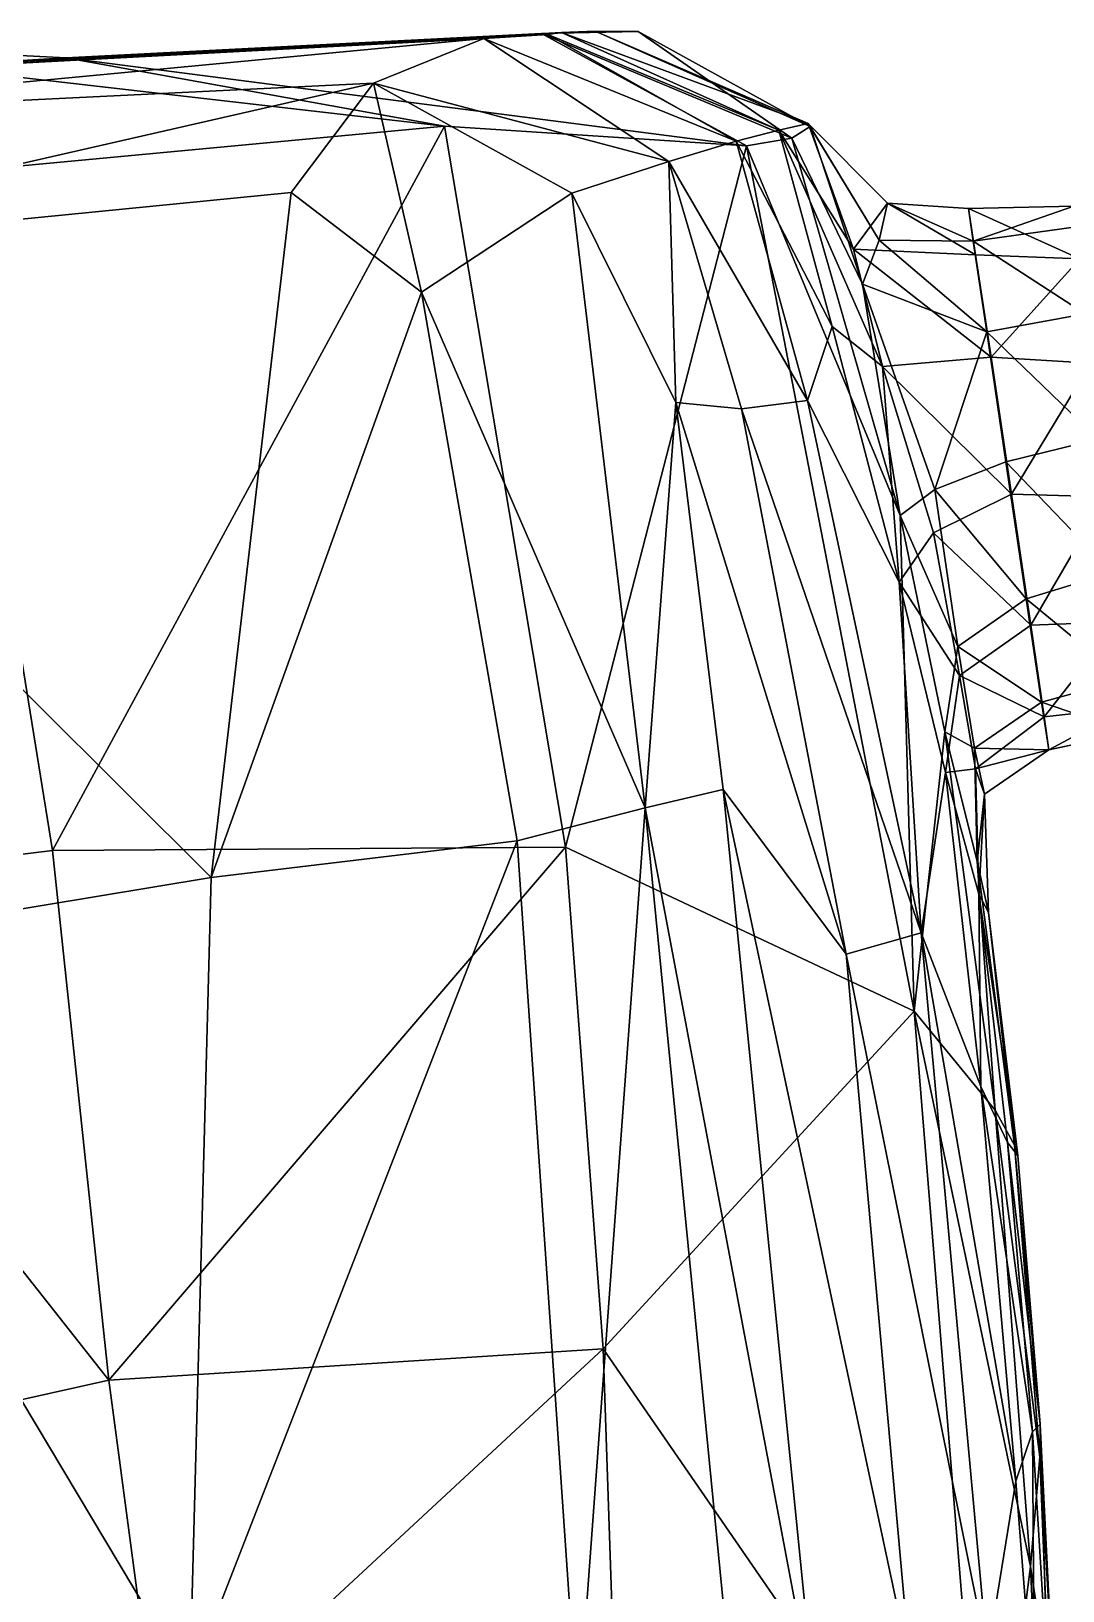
# Model space of a CAD drawing. Extents: x -4.77 to 4.77, y -2.48 to 3.3.
# Drawn here: x 4.4804 to 4.6436, y 2.1477 to 2.3945 of the extents above; entities that cross this region are included whole.
import ezdxf

# ---------------------------------------------------------------- set-up
doc = ezdxf.new("R2010")
doc.units = 0

msp = doc.modelspace()

# ---------------------------------------------------------------- linework, layer by layer
for points in [[(4.46161, 2.38882, -0.23469), (4.56968, 2.39449, -0.31035), (4.56434, 2.39427, -0.35167)], [(4.46161, 2.38882, -0.23469), (4.48591, 2.39025, -0.21102), (4.56968, 2.39449, -0.31035)], [(4.46161, 2.38882, 0.23469), (4.56434, 2.39427, 0.35167), (4.56968, 2.39449, 0.31035)], [(4.46161, 2.38882, 0.23469), (4.56968, 2.39449, 0.31035), (4.48591, 2.39025, 0.21102)], [(4.47075, 2.38929, -0.28162), (4.46161, 2.38882, -0.23469), (4.56434, 2.39427, -0.35167)], [(4.47075, 2.38929, 0.28162), (4.56434, 2.39427, 0.35167), (4.46161, 2.38882, 0.23469)], [(4.47075, 2.38929, -0.28162), (4.56434, 2.39427, -0.35167), (4.56218, 2.39399, -0.4042)], [(4.47075, 2.38929, 0.28162), (4.56218, 2.39399, 0.4042), (4.56434, 2.39427, 0.35167)], [(4.56119, 2.39415, -0.24298), (4.56968, 2.39449, -0.31035), (4.48591, 2.39025, -0.21102)], [(4.56119, 2.39415, 0.24298), (4.48591, 2.39025, 0.21102), (4.56968, 2.39449, 0.31035)], [(4.56119, 2.39415, -0.24298), (4.57644, 2.39443, -0.27041), (4.56968, 2.39449, -0.31035)], [(4.56119, 2.39415, 0.24298), (4.56968, 2.39449, 0.31035), (4.57644, 2.39443, 0.27041)], [(4.60077, 2.37758, -0.24055), (4.57644, 2.39443, -0.27041), (4.56119, 2.39415, -0.24298)], [(4.60077, 2.37758, 0.24055), (4.56119, 2.39415, 0.24298), (4.57644, 2.39443, 0.27041)], [(4.56218, 2.39399, -0.4042), (4.56434, 2.39427, -0.35167), (4.59873, 2.37882, -0.37166)], [(4.56218, 2.39399, 0.4042), (4.59873, 2.37882, 0.37166), (4.56434, 2.39427, 0.35167)], [(4.60336, 2.37986, -0.31163), (4.56434, 2.39427, -0.35167), (4.56968, 2.39449, -0.31035)], [(4.60336, 2.37986, 0.31163), (4.56968, 2.39449, 0.31035), (4.56434, 2.39427, 0.35167)], [(4.60336, 2.37986, -0.31163), (4.59873, 2.37882, -0.37166), (4.56434, 2.39427, -0.35167)], [(4.60336, 2.37986, 0.31163), (4.56434, 2.39427, 0.35167), (4.59873, 2.37882, 0.37166)], [(4.56968, 2.39449, -0.31035), (4.60365, 2.37939, -0.27908), (4.60336, 2.37986, -0.31163)], [(4.56968, 2.39449, -0.31035), (4.57644, 2.39443, -0.27041), (4.60365, 2.37939, -0.27908)], [(4.56968, 2.39449, 0.31035), (4.60336, 2.37986, 0.31163), (4.60365, 2.37939, 0.27908)], [(4.56968, 2.39449, 0.31035), (4.60365, 2.37939, 0.27908), (4.57644, 2.39443, 0.27041)], [(4.60077, 2.37758, -0.24055), (4.60365, 2.37939, -0.27908), (4.57644, 2.39443, -0.27041)], [(4.60077, 2.37758, 0.24055), (4.57644, 2.39443, 0.27041), (4.60365, 2.37939, 0.27908)], [(4.55207, 2.39331, -0.46214), (4.41668, 2.3805, -0.31592), (4.45384, 2.38811, -0.30963)], [(4.55207, 2.39331, -0.46214), (4.53461, 2.38629, -0.50474), (4.41668, 2.3805, -0.31592)], [(4.55207, 2.39331, 0.46214), (4.45384, 2.38811, 0.30963), (4.41668, 2.3805, 0.31592)], [(4.55207, 2.39331, 0.46214), (4.41668, 2.3805, 0.31592), (4.53461, 2.38629, 0.50474)], [(4.56218, 2.39399, -0.4042), (4.45384, 2.38811, -0.30963), (4.47075, 2.38929, -0.28162)], [(4.56218, 2.39399, -0.4042), (4.55207, 2.39331, -0.46214), (4.45384, 2.38811, -0.30963)], [(4.56218, 2.39399, 0.4042), (4.47075, 2.38929, 0.28162), (4.45384, 2.38811, 0.30963)], [(4.56218, 2.39399, 0.4042), (4.45384, 2.38811, 0.30963), (4.55207, 2.39331, 0.46214)], [(4.45408, 2.3919, -0.18898), (4.48591, 2.39025, -0.21102), (4.46161, 2.38882, -0.23469)], [(4.46412, 2.38885, -0.15915), (4.48591, 2.39025, -0.21102), (4.45408, 2.3919, -0.18898)], [(4.45408, 2.3919, 0.18898), (4.46161, 2.38882, 0.23469), (4.48591, 2.39025, 0.21102)], [(4.46412, 2.38885, 0.15915), (4.45408, 2.3919, 0.18898), (4.48591, 2.39025, 0.21102)], [(4.59362, 2.37636, -0.20922), (4.56119, 2.39415, -0.24298), (4.48591, 2.39025, -0.21102)], [(4.59362, 2.37636, 0.20922), (4.48591, 2.39025, 0.21102), (4.56119, 2.39415, 0.24298)], [(4.53461, 2.38629, -0.50474), (4.55207, 2.39331, -0.46214), (4.58133, 2.37387, -0.49748)], [(4.53461, 2.38629, 0.50474), (4.58133, 2.37387, 0.49748), (4.55207, 2.39331, 0.46214)], [(4.59197, 2.37708, -0.42702), (4.55207, 2.39331, -0.46214), (4.56218, 2.39399, -0.4042)], [(4.59197, 2.37708, 0.42702), (4.56218, 2.39399, 0.4042), (4.55207, 2.39331, 0.46214)], [(4.59197, 2.37708, -0.42702), (4.58133, 2.37387, -0.49748), (4.55207, 2.39331, -0.46214)], [(4.59197, 2.37708, 0.42702), (4.55207, 2.39331, 0.46214), (4.58133, 2.37387, 0.49748)], [(4.59362, 2.37636, -0.20922), (4.60077, 2.37758, -0.24055), (4.56119, 2.39415, -0.24298)], [(4.59362, 2.37636, 0.20922), (4.56119, 2.39415, 0.24298), (4.60077, 2.37758, 0.24055)], [(4.56218, 2.39399, -0.4042), (4.59873, 2.37882, -0.37166), (4.59197, 2.37708, -0.42702)], [(4.56218, 2.39399, 0.4042), (4.59197, 2.37708, 0.42702), (4.59873, 2.37882, 0.37166)], [(4.48591, 2.39025, -0.21102), (4.46412, 2.38885, -0.15915), (4.54581, 2.37948, -0.13182)], [(4.48591, 2.39025, 0.21102), (4.54581, 2.37948, 0.13182), (4.46412, 2.38885, 0.15915)], [(4.48591, 2.39025, -0.21102), (4.54581, 2.37948, -0.13182), (4.59362, 2.37636, -0.20922)], [(4.48591, 2.39025, 0.21102), (4.59362, 2.37636, 0.20922), (4.54581, 2.37948, 0.13182)], [(4.46645, 2.37203, -0.05493), (4.54581, 2.37948, -0.13182), (4.46412, 2.38885, -0.15915)], [(4.46645, 2.37203, 0.05493), (4.46412, 2.38885, 0.15915), (4.54581, 2.37948, 0.13182)], [(4.41102, 2.35805, -0.33107), (4.53461, 2.38629, -0.50474), (4.52155, 2.36897, -0.50419)], [(4.41102, 2.35805, -0.33107), (4.41668, 2.3805, -0.31592), (4.53461, 2.38629, -0.50474)], [(4.41102, 2.35805, 0.33107), (4.52155, 2.36897, 0.50419), (4.53461, 2.38629, 0.50474)], [(4.41102, 2.35805, 0.33107), (4.53461, 2.38629, 0.50474), (4.41668, 2.3805, 0.31592)], [(4.5422, 2.3532, -0.55475), (4.52155, 2.36897, -0.50419), (4.53461, 2.38629, -0.50474)], [(4.5422, 2.3532, 0.55475), (4.53461, 2.38629, 0.50474), (4.52155, 2.36897, 0.50419)], [(4.53461, 2.38629, -0.50474), (4.58133, 2.37387, -0.49748), (4.56595, 2.36885, -0.56144)], [(4.5422, 2.3532, -0.55475), (4.53461, 2.38629, -0.50474), (4.56595, 2.36885, -0.56144)], [(4.53461, 2.38629, 0.50474), (4.56595, 2.36885, 0.56144), (4.58133, 2.37387, 0.49748)], [(4.5422, 2.3532, 0.55475), (4.56595, 2.36885, 0.56144), (4.53461, 2.38629, 0.50474)], [(4.48381, 2.26483, -0.04472), (4.54581, 2.37948, -0.13182), (4.46645, 2.37203, -0.05493)], [(4.48381, 2.26483, 0.04472), (4.46645, 2.37203, 0.05493), (4.54581, 2.37948, 0.13182)], [(4.48381, 2.26483, -0.04472), (4.56498, 2.26535, -0.11871), (4.54581, 2.37948, -0.13182)], [(4.48381, 2.26483, 0.04472), (4.54581, 2.37948, 0.13182), (4.56498, 2.26535, 0.11871)], [(4.56498, 2.26535, -0.11871), (4.59362, 2.37636, -0.20922), (4.54581, 2.37948, -0.13182)], [(4.56498, 2.26535, 0.11871), (4.54581, 2.37948, 0.13182), (4.59362, 2.37636, 0.20922)], [(4.61054, 2.35999, -0.34707), (4.59873, 2.37882, -0.37166), (4.60336, 2.37986, -0.31163)], [(4.61054, 2.35999, 0.34707), (4.60336, 2.37986, 0.31163), (4.59873, 2.37882, 0.37166)], [(4.60365, 2.37939, -0.27908), (4.60077, 2.37758, -0.24055), (4.61195, 2.35443, -0.26695)], [(4.60365, 2.37939, 0.27908), (4.61195, 2.35443, 0.26695), (4.60077, 2.37758, 0.24055)], [(4.61054, 2.35999, -0.34707), (4.60336, 2.37986, -0.31163), (4.6159, 2.36729, -0.31298)], [(4.60336, 2.37986, -0.31163), (4.61461, 2.36144, -0.28894), (4.6159, 2.36729, -0.31298)], [(4.60336, 2.37986, -0.31163), (4.60365, 2.37939, -0.27908), (4.61461, 2.36144, -0.28894)], [(4.61054, 2.35999, 0.34707), (4.6159, 2.36729, 0.31298), (4.60336, 2.37986, 0.31163)], [(4.60336, 2.37986, 0.31163), (4.6159, 2.36729, 0.31298), (4.61461, 2.36144, 0.28894)], [(4.60336, 2.37986, 0.31163), (4.61461, 2.36144, 0.28894), (4.60365, 2.37939, 0.27908)], [(4.60365, 2.37939, -0.27908), (4.61195, 2.35443, -0.26695), (4.61461, 2.36144, -0.28894)], [(4.60365, 2.37939, 0.27908), (4.61461, 2.36144, 0.28894), (4.61195, 2.35443, 0.26695)], [(4.58133, 2.37387, -0.49748), (4.59197, 2.37708, -0.42702), (4.60326, 2.33604, -0.43726)], [(4.58133, 2.37387, 0.49748), (4.60326, 2.33604, 0.43726), (4.59197, 2.37708, 0.42702)], [(4.59197, 2.37708, -0.42702), (4.59873, 2.37882, -0.37166), (4.60717, 2.34773, -0.38783)], [(4.59197, 2.37708, 0.42702), (4.60717, 2.34773, 0.38783), (4.59873, 2.37882, 0.37166)], [(4.59197, 2.37708, -0.42702), (4.60717, 2.34773, -0.38783), (4.60326, 2.33604, -0.43726)], [(4.59197, 2.37708, 0.42702), (4.60326, 2.33604, 0.43726), (4.60717, 2.34773, 0.38783)], [(4.59362, 2.37636, -0.20922), (4.61791, 2.31787, -0.24865), (4.60077, 2.37758, -0.24055)], [(4.59362, 2.37636, 0.20922), (4.60077, 2.37758, 0.24055), (4.61791, 2.31787, 0.24865)], [(4.61512, 2.34142, -0.36119), (4.59873, 2.37882, -0.37166), (4.61054, 2.35999, -0.34707)], [(4.61512, 2.34142, -0.36119), (4.60717, 2.34773, -0.38783), (4.59873, 2.37882, -0.37166)], [(4.61512, 2.34142, 0.36119), (4.61054, 2.35999, 0.34707), (4.59873, 2.37882, 0.37166)], [(4.61512, 2.34142, 0.36119), (4.59873, 2.37882, 0.37166), (4.60717, 2.34773, 0.38783)], [(4.61195, 2.35443, -0.26695), (4.60077, 2.37758, -0.24055), (4.61791, 2.31787, -0.24865)], [(4.61195, 2.35443, 0.26695), (4.61791, 2.31787, 0.24865), (4.60077, 2.37758, 0.24055)], [(4.56498, 2.26535, -0.11871), (4.62012, 2.23938, -0.20485), (4.59362, 2.37636, -0.20922)], [(4.56498, 2.26535, 0.11871), (4.59362, 2.37636, 0.20922), (4.62012, 2.23938, 0.20485)], [(4.59362, 2.37636, -0.20922), (4.62012, 2.23938, -0.20485), (4.61791, 2.31787, -0.24865)], [(4.59362, 2.37636, 0.20922), (4.61791, 2.31787, 0.24865), (4.62012, 2.23938, 0.20485)], [(4.43164, 2.25842, -0.00973), (4.48381, 2.26483, -0.04472), (4.46645, 2.37203, -0.05493)], [(4.43164, 2.25842, 0.00973), (4.46645, 2.37203, 0.05493), (4.48381, 2.26483, 0.04472)], [(4.58243, 2.33575, -0.55147), (4.56595, 2.36885, -0.56144), (4.58133, 2.37387, -0.49748)], [(4.58243, 2.33575, 0.55147), (4.58133, 2.37387, 0.49748), (4.56595, 2.36885, 0.56144)], [(4.58243, 2.33575, -0.55147), (4.58133, 2.37387, -0.49748), (4.59283, 2.3347, -0.50173)], [(4.58133, 2.37387, -0.49748), (4.60326, 2.33604, -0.43726), (4.59283, 2.3347, -0.50173)], [(4.58243, 2.33575, 0.55147), (4.59283, 2.3347, 0.50173), (4.58133, 2.37387, 0.49748)], [(4.58133, 2.37387, 0.49748), (4.59283, 2.3347, 0.50173), (4.60326, 2.33604, 0.43726)], [(4.41102, 2.35805, -0.33107), (4.52155, 2.36897, -0.50419), (4.5089, 2.26055, -0.48039)], [(4.41102, 2.35805, 0.33107), (4.5089, 2.26055, 0.48039), (4.52155, 2.36897, 0.50419)], [(4.5089, 2.26055, -0.48039), (4.52155, 2.36897, -0.50419), (4.5422, 2.3532, -0.55475)], [(4.5089, 2.26055, 0.48039), (4.5422, 2.3532, 0.55475), (4.52155, 2.36897, 0.50419)], [(4.5422, 2.3532, -0.55475), (4.56595, 2.36885, -0.56144), (4.57757, 2.27156, -0.61128)], [(4.5422, 2.3532, 0.55475), (4.57757, 2.27156, 0.61128), (4.56595, 2.36885, 0.56144)], [(4.58243, 2.33575, -0.55147), (4.57757, 2.27156, -0.61128), (4.56595, 2.36885, -0.56144)], [(4.58243, 2.33575, 0.55147), (4.56595, 2.36885, 0.56144), (4.57757, 2.27156, 0.61128)], [(4.6159, 2.36729, -0.31298), (4.62982, 2.3591, -0.33562), (4.61054, 2.35999, -0.34707)], [(4.6159, 2.36729, 0.31298), (4.61054, 2.35999, 0.34707), (4.62982, 2.3591, 0.33562)], [(4.62946, 2.36128, -0.29252), (4.6159, 2.36729, -0.31298), (4.61461, 2.36144, -0.28894)], [(4.62946, 2.36128, 0.29252), (4.61461, 2.36144, 0.28894), (4.6159, 2.36729, 0.31298)], [(4.6159, 2.36729, -0.31298), (4.6287, 2.36643, -0.31436), (4.62982, 2.3591, -0.33562)], [(4.62946, 2.36128, -0.29252), (4.6287, 2.36643, -0.31436), (4.6159, 2.36729, -0.31298)], [(4.6159, 2.36729, 0.31298), (4.62982, 2.3591, 0.33562), (4.6287, 2.36643, 0.31436)], [(4.62946, 2.36128, 0.29252), (4.6159, 2.36729, 0.31298), (4.6287, 2.36643, 0.31436)], [(4.62946, 2.36128, -0.29252), (4.6454, 2.36682, -0.31399), (4.6287, 2.36643, -0.31436)], [(4.6287, 2.36643, -0.31436), (4.6454, 2.36682, -0.31399), (4.64631, 2.35847, -0.33408)], [(4.62946, 2.36128, 0.29252), (4.6287, 2.36643, 0.31436), (4.6454, 2.36682, 0.31399)], [(4.6287, 2.36643, 0.31436), (4.64631, 2.35847, 0.33408), (4.6454, 2.36682, 0.31399)], [(4.6287, 2.36643, -0.31436), (4.64631, 2.35847, -0.33408), (4.62982, 2.3591, -0.33562)], [(4.6287, 2.36643, 0.31436), (4.62982, 2.3591, 0.33562), (4.64631, 2.35847, 0.33408)], [(4.62946, 2.36128, -0.29252), (4.64575, 2.36351, -0.29262), (4.6454, 2.36682, -0.31399)], [(4.62946, 2.36128, 0.29252), (4.6454, 2.36682, 0.31399), (4.64575, 2.36351, 0.29262)], [(4.62946, 2.36128, -0.29252), (4.64715, 2.34977, -0.27592), (4.64575, 2.36351, -0.29262)], [(4.62946, 2.36128, 0.29252), (4.64575, 2.36351, 0.29262), (4.64715, 2.34977, 0.27592)], [(4.61054, 2.35999, -0.34707), (4.63229, 2.34289, -0.35118), (4.61512, 2.34142, -0.36119)], [(4.61054, 2.35999, -0.34707), (4.62982, 2.3591, -0.33562), (4.63229, 2.34289, -0.35118)], [(4.61054, 2.35999, 0.34707), (4.61512, 2.34142, 0.36119), (4.63229, 2.34289, 0.35118)], [(4.61054, 2.35999, 0.34707), (4.63229, 2.34289, 0.35118), (4.62982, 2.3591, 0.33562)], [(4.6316, 2.34689, -0.27528), (4.61461, 2.36144, -0.28894), (4.61195, 2.35443, -0.26695)], [(4.6316, 2.34689, 0.27528), (4.61195, 2.35443, 0.26695), (4.61461, 2.36144, 0.28894)], [(4.6316, 2.34689, -0.27528), (4.62946, 2.36128, -0.29252), (4.61461, 2.36144, -0.28894)], [(4.6316, 2.34689, 0.27528), (4.61461, 2.36144, 0.28894), (4.62946, 2.36128, 0.29252)], [(4.62946, 2.36128, -0.29252), (4.6316, 2.34689, -0.27528), (4.64715, 2.34977, -0.27592)], [(4.62946, 2.36128, 0.29252), (4.64715, 2.34977, 0.27592), (4.6316, 2.34689, 0.27528)], [(4.41102, 2.35805, -0.33107), (4.5089, 2.26055, -0.48039), (4.43661, 2.24857, -0.36365)], [(4.41102, 2.35805, 0.33107), (4.43661, 2.24857, 0.36365), (4.5089, 2.26055, 0.48039)], [(4.63229, 2.34289, -0.35118), (4.62982, 2.3591, -0.33562), (4.64631, 2.35847, -0.33408)], [(4.63229, 2.34289, 0.35118), (4.64631, 2.35847, 0.33408), (4.62982, 2.3591, 0.33562)], [(4.63229, 2.34289, -0.35118), (4.64631, 2.35847, -0.33408), (4.64809, 2.34197, -0.34831)], [(4.63229, 2.34289, 0.35118), (4.64809, 2.34197, 0.34831), (4.64631, 2.35847, 0.33408)], [(4.5089, 2.26055, -0.48039), (4.5422, 2.3532, -0.55475), (4.55732, 2.26637, -0.59371)], [(4.5089, 2.26055, 0.48039), (4.55732, 2.26637, 0.59371), (4.5422, 2.3532, 0.55475)], [(4.5422, 2.3532, -0.55475), (4.57757, 2.27156, -0.61128), (4.55732, 2.26637, -0.59371)], [(4.5422, 2.3532, 0.55475), (4.55732, 2.26637, 0.59371), (4.57757, 2.27156, 0.61128)], [(4.61195, 2.35443, -0.26695), (4.61791, 2.31787, -0.24865), (4.62338, 2.32196, -0.26386)], [(4.62338, 2.32196, -0.26386), (4.6316, 2.34689, -0.27528), (4.61195, 2.35443, -0.26695)], [(4.61195, 2.35443, 0.26695), (4.62338, 2.32196, 0.26386), (4.61791, 2.31787, 0.24865)], [(4.62338, 2.32196, 0.26386), (4.61195, 2.35443, 0.26695), (4.6316, 2.34689, 0.27528)], [(4.64922, 2.32995, -0.26803), (4.64715, 2.34977, -0.27592), (4.6316, 2.34689, -0.27528)], [(4.64922, 2.32995, 0.26803), (4.6316, 2.34689, 0.27528), (4.64715, 2.34977, 0.27592)], [(4.60326, 2.33604, -0.43726), (4.60717, 2.34773, -0.38783), (4.61773, 2.30728, -0.37971)], [(4.60326, 2.33604, 0.43726), (4.61773, 2.30728, 0.37971), (4.60717, 2.34773, 0.38783)], [(4.61773, 2.30728, -0.37971), (4.60717, 2.34773, -0.38783), (4.61512, 2.34142, -0.36119)], [(4.61773, 2.30728, 0.37971), (4.61512, 2.34142, 0.36119), (4.60717, 2.34773, 0.38783)], [(4.62338, 2.32196, -0.26386), (4.63464, 2.32635, -0.26667), (4.6316, 2.34689, -0.27528)], [(4.62338, 2.32196, 0.26386), (4.6316, 2.34689, 0.27528), (4.63464, 2.32635, 0.26667)], [(4.64922, 2.32995, -0.26803), (4.6316, 2.34689, -0.27528), (4.63464, 2.32635, -0.26667)], [(4.64922, 2.32995, 0.26803), (4.63464, 2.32635, 0.26667), (4.6316, 2.34689, 0.27528)], [(4.61512, 2.34142, -0.36119), (4.63229, 2.34289, -0.35118), (4.63552, 2.3212, -0.35646)], [(4.61512, 2.34142, 0.36119), (4.63552, 2.3212, 0.35646), (4.63229, 2.34289, 0.35118)], [(4.63552, 2.3212, -0.35646), (4.63229, 2.34289, -0.35118), (4.64809, 2.34197, -0.34831)], [(4.63552, 2.3212, 0.35646), (4.64809, 2.34197, 0.34831), (4.63229, 2.34289, 0.35118)], [(4.61773, 2.30728, -0.37971), (4.61512, 2.34142, -0.36119), (4.6232, 2.3151, -0.36203)], [(4.61512, 2.34142, -0.36119), (4.63552, 2.3212, -0.35646), (4.6232, 2.3151, -0.36203)], [(4.61773, 2.30728, 0.37971), (4.6232, 2.3151, 0.36203), (4.61512, 2.34142, 0.36119)], [(4.61512, 2.34142, 0.36119), (4.6232, 2.3151, 0.36203), (4.63552, 2.3212, 0.35646)], [(4.63552, 2.3212, -0.35646), (4.64809, 2.34197, -0.34831), (4.65037, 2.3208, -0.35249)], [(4.63552, 2.3212, 0.35646), (4.65037, 2.3208, 0.35249), (4.64809, 2.34197, 0.34831)], [(4.58243, 2.33575, -0.55147), (4.5899, 2.27448, -0.58504), (4.57757, 2.27156, -0.61128)], [(4.58243, 2.33575, 0.55147), (4.57757, 2.27156, 0.61128), (4.5899, 2.27448, 0.58504)], [(4.58243, 2.33575, -0.55147), (4.60939, 2.2484, -0.51194), (4.5899, 2.27448, -0.58504)], [(4.58243, 2.33575, -0.55147), (4.59283, 2.3347, -0.50173), (4.60939, 2.2484, -0.51194)], [(4.58243, 2.33575, 0.55147), (4.5899, 2.27448, 0.58504), (4.60939, 2.2484, 0.51194)], [(4.58243, 2.33575, 0.55147), (4.60939, 2.2484, 0.51194), (4.59283, 2.3347, 0.50173)], [(4.59283, 2.3347, -0.50173), (4.60326, 2.33604, -0.43726), (4.62125, 2.25182, -0.43094)], [(4.59283, 2.3347, 0.50173), (4.62125, 2.25182, 0.43094), (4.60326, 2.33604, 0.43726)], [(4.60326, 2.33604, -0.43726), (4.61773, 2.30728, -0.37971), (4.62125, 2.25182, -0.43094)], [(4.60326, 2.33604, 0.43726), (4.62125, 2.25182, 0.43094), (4.61773, 2.30728, 0.37971)], [(4.59283, 2.3347, -0.50173), (4.62125, 2.25182, -0.43094), (4.60939, 2.2484, -0.51194)], [(4.59283, 2.3347, 0.50173), (4.60939, 2.2484, 0.51194), (4.62125, 2.25182, 0.43094)], [(4.63464, 2.32635, -0.26667), (4.65146, 2.3088, -0.2721), (4.64922, 2.32995, -0.26803)], [(4.63464, 2.32635, 0.26667), (4.64922, 2.32995, 0.26803), (4.65146, 2.3088, 0.2721)], [(4.63786, 2.30465, -0.27177), (4.63464, 2.32635, -0.26667), (4.62338, 2.32196, -0.26386)], [(4.63786, 2.30465, 0.27177), (4.62338, 2.32196, 0.26386), (4.63464, 2.32635, 0.26667)], [(4.63464, 2.32635, -0.26667), (4.63786, 2.30465, -0.27177), (4.65146, 2.3088, -0.2721)], [(4.63464, 2.32635, 0.26667), (4.65146, 2.3088, 0.2721), (4.63786, 2.30465, 0.27177)], [(4.61791, 2.31787, -0.24865), (4.62701, 2.29713, -0.27005), (4.62338, 2.32196, -0.26386)], [(4.61791, 2.31787, 0.24865), (4.62338, 2.32196, 0.26386), (4.62701, 2.29713, 0.27005)], [(4.6232, 2.3151, -0.36203), (4.63552, 2.3212, -0.35646), (4.63856, 2.30051, -0.34776)], [(4.6232, 2.3151, 0.36203), (4.63856, 2.30051, 0.34776), (4.63552, 2.3212, 0.35646)], [(4.63786, 2.30465, -0.27177), (4.62338, 2.32196, -0.26386), (4.62701, 2.29713, -0.27005)], [(4.63786, 2.30465, 0.27177), (4.62701, 2.29713, 0.27005), (4.62338, 2.32196, 0.26386)], [(4.63856, 2.30051, -0.34776), (4.63552, 2.3212, -0.35646), (4.65037, 2.3208, -0.35249)], [(4.63856, 2.30051, 0.34776), (4.65037, 2.3208, 0.35249), (4.63552, 2.3212, 0.35646)], [(4.63856, 2.30051, -0.34776), (4.65037, 2.3208, -0.35249), (4.65251, 2.30101, -0.34353)], [(4.63856, 2.30051, 0.34776), (4.65251, 2.30101, 0.34353), (4.65037, 2.3208, 0.35249)], [(4.61791, 2.31787, -0.24865), (4.625, 2.28362, -0.25617), (4.62701, 2.29713, -0.27005)], [(4.625, 2.28362, -0.25617), (4.61791, 2.31787, -0.24865), (4.62012, 2.23938, -0.20485)], [(4.61791, 2.31787, 0.24865), (4.62701, 2.29713, 0.27005), (4.625, 2.28362, 0.25617)], [(4.625, 2.28362, 0.25617), (4.62012, 2.23938, 0.20485), (4.61791, 2.31787, 0.24865)], [(4.62727, 2.29254, -0.35017), (4.61773, 2.30728, -0.37971), (4.6232, 2.3151, -0.36203)], [(4.62727, 2.29254, 0.35017), (4.6232, 2.3151, 0.36203), (4.61773, 2.30728, 0.37971)], [(4.6232, 2.3151, -0.36203), (4.63856, 2.30051, -0.34776), (4.62727, 2.29254, -0.35017)], [(4.6232, 2.3151, 0.36203), (4.62727, 2.29254, 0.35017), (4.63856, 2.30051, 0.34776)], [(4.63786, 2.30465, -0.27177), (4.65334, 2.29188, -0.28545), (4.65146, 2.3088, -0.2721)], [(4.63786, 2.30465, 0.27177), (4.65146, 2.3088, 0.2721), (4.65334, 2.29188, 0.28545)], [(4.62727, 2.29254, -0.35017), (4.62508, 2.27716, -0.36275), (4.61773, 2.30728, -0.37971)], [(4.62125, 2.25182, -0.43094), (4.61773, 2.30728, -0.37971), (4.62508, 2.27716, -0.36275)], [(4.62727, 2.29254, 0.35017), (4.61773, 2.30728, 0.37971), (4.62508, 2.27716, 0.36275)], [(4.62125, 2.25182, 0.43094), (4.62508, 2.27716, 0.36275), (4.61773, 2.30728, 0.37971)], [(4.64029, 2.28828, -0.28719), (4.63786, 2.30465, -0.27177), (4.62701, 2.29713, -0.27005)], [(4.64029, 2.28828, 0.28719), (4.62701, 2.29713, 0.27005), (4.63786, 2.30465, 0.27177)], [(4.63786, 2.30465, -0.27177), (4.64029, 2.28828, -0.28719), (4.65334, 2.29188, -0.28545)], [(4.63786, 2.30465, 0.27177), (4.65334, 2.29188, 0.28545), (4.64029, 2.28828, 0.28719)], [(4.62727, 2.29254, -0.35017), (4.63856, 2.30051, -0.34776), (4.64068, 2.28597, -0.33048)], [(4.62727, 2.29254, 0.35017), (4.64068, 2.28597, 0.33048), (4.63856, 2.30051, 0.34776)], [(4.64068, 2.28597, -0.33048), (4.63856, 2.30051, -0.34776), (4.65251, 2.30101, -0.34353)], [(4.64068, 2.28597, 0.33048), (4.65251, 2.30101, 0.34353), (4.63856, 2.30051, 0.34776)], [(4.64068, 2.28597, -0.33048), (4.65251, 2.30101, -0.34353), (4.65393, 2.28746, -0.32649)], [(4.64068, 2.28597, 0.33048), (4.65393, 2.28746, 0.32649), (4.65251, 2.30101, 0.34353)], [(4.625, 2.28362, -0.25617), (4.62965, 2.28101, -0.28665), (4.62701, 2.29713, -0.27005)], [(4.625, 2.28362, 0.25617), (4.62701, 2.29713, 0.27005), (4.62965, 2.28101, 0.28665)], [(4.64029, 2.28828, -0.28719), (4.62701, 2.29713, -0.27005), (4.62965, 2.28101, -0.28665)], [(4.64029, 2.28828, 0.28719), (4.62965, 2.28101, 0.28665), (4.62701, 2.29713, 0.27005)], [(4.62982, 2.27773, -0.32968), (4.62508, 2.27716, -0.36275), (4.62727, 2.29254, -0.35017)], [(4.62982, 2.27773, 0.32968), (4.62727, 2.29254, 0.35017), (4.62508, 2.27716, 0.36275)], [(4.62727, 2.29254, -0.35017), (4.64068, 2.28597, -0.33048), (4.62982, 2.27773, -0.32968)], [(4.62727, 2.29254, 0.35017), (4.62982, 2.27773, 0.32968), (4.64068, 2.28597, 0.33048)], [(4.64029, 2.28828, -0.28719), (4.65431, 2.28349, -0.30528), (4.65334, 2.29188, -0.28545)], [(4.64029, 2.28828, 0.28719), (4.65334, 2.29188, 0.28545), (4.65431, 2.28349, 0.30528)], [(4.64143, 2.28074, -0.3085), (4.64029, 2.28828, -0.28719), (4.62965, 2.28101, -0.28665)], [(4.64143, 2.28074, 0.3085), (4.62965, 2.28101, 0.28665), (4.64029, 2.28828, 0.28719)], [(4.64029, 2.28828, -0.28719), (4.64143, 2.28074, -0.3085), (4.65431, 2.28349, -0.30528)], [(4.64029, 2.28828, 0.28719), (4.65431, 2.28349, 0.30528), (4.64143, 2.28074, 0.3085)], [(4.62982, 2.27773, -0.32968), (4.64068, 2.28597, -0.33048), (4.64143, 2.28074, -0.3085)], [(4.62982, 2.27773, 0.32968), (4.64143, 2.28074, 0.3085), (4.64068, 2.28597, 0.33048)], [(4.64143, 2.28074, -0.3085), (4.64068, 2.28597, -0.33048), (4.65393, 2.28746, -0.32649)], [(4.64143, 2.28074, 0.3085), (4.65393, 2.28746, 0.32649), (4.64068, 2.28597, 0.33048)], [(4.64143, 2.28074, -0.3085), (4.65393, 2.28746, -0.32649), (4.65431, 2.28349, -0.30528)], [(4.64143, 2.28074, 0.3085), (4.65431, 2.28349, 0.30528), (4.65393, 2.28746, 0.32649)], [(4.625, 2.28362, -0.25617), (4.62012, 2.23938, -0.20485), (4.63293, 2.22373, -0.25407)], [(4.625, 2.28362, 0.25617), (4.63293, 2.22373, 0.25407), (4.62012, 2.23938, 0.20485)], [(4.625, 2.28362, -0.25617), (4.63011, 2.26311, -0.27862), (4.62965, 2.28101, -0.28665)], [(4.63011, 2.26311, -0.27862), (4.625, 2.28362, -0.25617), (4.63293, 2.22373, -0.25407)], [(4.625, 2.28362, 0.25617), (4.62965, 2.28101, 0.28665), (4.63011, 2.26311, 0.27862)], [(4.63011, 2.26311, 0.27862), (4.63293, 2.22373, 0.25407), (4.625, 2.28362, 0.25617)], [(4.63011, 2.26311, -0.27862), (4.63126, 2.27376, -0.30743), (4.62965, 2.28101, -0.28665)], [(4.64143, 2.28074, -0.3085), (4.62965, 2.28101, -0.28665), (4.63126, 2.27376, -0.30743)], [(4.63011, 2.26311, 0.27862), (4.62965, 2.28101, 0.28665), (4.63126, 2.27376, 0.30743)], [(4.64143, 2.28074, 0.3085), (4.63126, 2.27376, 0.30743), (4.62965, 2.28101, 0.28665)], [(4.62982, 2.27773, -0.32968), (4.64143, 2.28074, -0.3085), (4.63126, 2.27376, -0.30743)], [(4.62982, 2.27773, 0.32968), (4.63126, 2.27376, 0.30743), (4.64143, 2.28074, 0.3085)], [(4.62125, 2.25182, -0.43094), (4.62508, 2.27716, -0.36275), (4.63069, 2.2275, -0.38087)], [(4.62125, 2.25182, 0.43094), (4.63069, 2.2275, 0.38087), (4.62508, 2.27716, 0.36275)], [(4.62982, 2.27773, -0.32968), (4.63036, 2.25792, -0.33422), (4.62508, 2.27716, -0.36275)], [(4.62982, 2.27773, 0.32968), (4.62508, 2.27716, 0.36275), (4.63036, 2.25792, 0.33422)], [(4.63069, 2.2275, -0.38087), (4.62508, 2.27716, -0.36275), (4.63036, 2.25792, -0.33422)], [(4.63069, 2.2275, 0.38087), (4.63036, 2.25792, 0.33422), (4.62508, 2.27716, 0.36275)], [(4.63126, 2.27376, -0.30743), (4.63036, 2.25792, -0.33422), (4.62982, 2.27773, -0.32968)], [(4.63126, 2.27376, 0.30743), (4.62982, 2.27773, 0.32968), (4.63036, 2.25792, 0.33422)], [(4.60452, 2.12855, -0.60948), (4.57757, 2.27156, -0.61128), (4.5899, 2.27448, -0.58504)], [(4.60452, 2.12855, 0.60948), (4.5899, 2.27448, 0.58504), (4.57757, 2.27156, 0.61128)], [(4.6195, 2.13565, -0.52546), (4.5899, 2.27448, -0.58504), (4.60939, 2.2484, -0.51194)], [(4.6195, 2.13565, -0.52546), (4.60452, 2.12855, -0.60948), (4.5899, 2.27448, -0.58504)], [(4.6195, 2.13565, 0.52546), (4.60939, 2.2484, 0.51194), (4.5899, 2.27448, 0.58504)], [(4.6195, 2.13565, 0.52546), (4.5899, 2.27448, 0.58504), (4.60452, 2.12855, 0.60948)], [(4.63011, 2.26311, -0.27862), (4.63186, 2.25503, -0.30521), (4.63126, 2.27376, -0.30743)], [(4.63011, 2.26311, 0.27862), (4.63126, 2.27376, 0.30743), (4.63186, 2.25503, 0.30521)], [(4.63126, 2.27376, -0.30743), (4.63186, 2.25503, -0.30521), (4.63036, 2.25792, -0.33422)], [(4.63126, 2.27376, 0.30743), (4.63036, 2.25792, 0.33422), (4.63186, 2.25503, 0.30521)], [(4.56693, 2.12641, -0.62062), (4.55732, 2.26637, -0.59371), (4.57757, 2.27156, -0.61128)], [(4.56693, 2.12641, 0.62062), (4.57757, 2.27156, 0.61128), (4.55732, 2.26637, 0.59371)], [(4.56693, 2.12641, -0.62062), (4.57757, 2.27156, -0.61128), (4.5917, 2.12756, -0.64362)], [(4.56693, 2.12641, 0.62062), (4.5917, 2.12756, 0.64362), (4.57757, 2.27156, 0.61128)], [(4.60452, 2.12855, -0.60948), (4.5917, 2.12756, -0.64362), (4.57757, 2.27156, -0.61128)], [(4.60452, 2.12855, 0.60948), (4.57757, 2.27156, 0.61128), (4.5917, 2.12756, 0.64362)], [(4.55732, 2.26637, -0.59371), (4.50553, 2.13322, -0.47514), (4.5089, 2.26055, -0.48039)], [(4.55732, 2.26637, -0.59371), (4.56693, 2.12641, -0.62062), (4.50553, 2.13322, -0.47514)], [(4.55732, 2.26637, 0.59371), (4.5089, 2.26055, 0.48039), (4.50553, 2.13322, 0.47514)], [(4.55732, 2.26637, 0.59371), (4.50553, 2.13322, 0.47514), (4.56693, 2.12641, 0.62062)], [(4.49273, 2.18099, -0.04271), (4.48381, 2.26483, -0.04472), (4.43164, 2.25842, -0.00973)], [(4.49273, 2.18099, 0.04271), (4.43164, 2.25842, 0.00973), (4.48381, 2.26483, 0.04472)], [(4.49273, 2.18099, -0.04271), (4.56498, 2.26535, -0.11871), (4.48381, 2.26483, -0.04472)], [(4.49273, 2.18099, 0.04271), (4.48381, 2.26483, 0.04472), (4.56498, 2.26535, 0.11871)], [(4.49273, 2.18099, -0.04271), (4.57094, 2.18597, -0.11457), (4.56498, 2.26535, -0.11871)], [(4.49273, 2.18099, 0.04271), (4.56498, 2.26535, 0.11871), (4.57094, 2.18597, 0.11457)], [(4.62012, 2.23938, -0.20485), (4.56498, 2.26535, -0.11871), (4.57094, 2.18597, -0.11457)], [(4.62012, 2.23938, 0.20485), (4.57094, 2.18597, 0.11457), (4.56498, 2.26535, 0.11871)], [(4.63011, 2.26311, -0.27862), (4.63293, 2.22373, -0.25407), (4.63598, 2.21818, -0.2834)], [(4.63186, 2.25503, -0.30521), (4.63011, 2.26311, -0.27862), (4.63598, 2.21818, -0.2834)], [(4.63011, 2.26311, 0.27862), (4.63598, 2.21818, 0.2834), (4.63293, 2.22373, 0.25407)], [(4.63186, 2.25503, 0.30521), (4.63598, 2.21818, 0.2834), (4.63011, 2.26311, 0.27862)], [(4.43661, 2.24857, -0.36365), (4.5089, 2.26055, -0.48039), (4.50553, 2.13322, -0.47514)], [(4.43661, 2.24857, 0.36365), (4.50553, 2.13322, 0.47514), (4.5089, 2.26055, 0.48039)], [(4.49273, 2.18099, -0.04271), (4.43164, 2.25842, -0.00973), (4.44642, 2.17067, -0.01094)], [(4.49273, 2.18099, 0.04271), (4.44642, 2.17067, 0.01094), (4.43164, 2.25842, 0.00973)], [(4.63036, 2.25792, -0.33422), (4.6365, 2.21654, -0.31197), (4.63488, 2.2186, -0.34341)], [(4.63069, 2.2275, -0.38087), (4.63036, 2.25792, -0.33422), (4.63488, 2.2186, -0.34341)], [(4.63036, 2.25792, -0.33422), (4.63186, 2.25503, -0.30521), (4.6365, 2.21654, -0.31197)], [(4.63036, 2.25792, 0.33422), (4.63488, 2.2186, 0.34341), (4.6365, 2.21654, 0.31197)], [(4.63069, 2.2275, 0.38087), (4.63488, 2.2186, 0.34341), (4.63036, 2.25792, 0.33422)], [(4.63036, 2.25792, 0.33422), (4.6365, 2.21654, 0.31197), (4.63186, 2.25503, 0.30521)], [(4.63186, 2.25503, -0.30521), (4.63598, 2.21818, -0.2834), (4.6365, 2.21654, -0.31197)], [(4.63186, 2.25503, 0.30521), (4.6365, 2.21654, 0.31197), (4.63598, 2.21818, 0.2834)], [(4.60939, 2.2484, -0.51194), (4.62125, 2.25182, -0.43094), (4.63173, 2.13738, -0.43853)], [(4.60939, 2.2484, 0.51194), (4.63173, 2.13738, 0.43853), (4.62125, 2.25182, 0.43094)], [(4.63621, 2.16501, -0.3844), (4.62125, 2.25182, -0.43094), (4.63069, 2.2275, -0.38087)], [(4.63621, 2.16501, -0.3844), (4.63173, 2.13738, -0.43853), (4.62125, 2.25182, -0.43094)], [(4.63621, 2.16501, 0.3844), (4.63069, 2.2275, 0.38087), (4.62125, 2.25182, 0.43094)], [(4.63621, 2.16501, 0.3844), (4.62125, 2.25182, 0.43094), (4.63173, 2.13738, 0.43853)], [(4.43661, 2.24857, -0.36365), (4.50553, 2.13322, -0.47514), (4.43586, 2.12171, -0.36545)], [(4.43661, 2.24857, 0.36365), (4.43586, 2.12171, 0.36545), (4.50553, 2.13322, 0.47514)], [(4.60939, 2.2484, -0.51194), (4.63173, 2.13738, -0.43853), (4.6195, 2.13565, -0.52546)], [(4.60939, 2.2484, 0.51194), (4.6195, 2.13565, 0.52546), (4.63173, 2.13738, 0.43853)], [(4.62012, 2.23938, -0.20485), (4.57094, 2.18597, -0.11457), (4.63161, 2.09789, -0.21747)], [(4.62012, 2.23938, 0.20485), (4.63161, 2.09789, 0.21747), (4.57094, 2.18597, 0.11457)], [(4.62012, 2.23938, -0.20485), (4.63851, 2.1515, -0.25729), (4.63293, 2.22373, -0.25407)], [(4.62012, 2.23938, -0.20485), (4.63161, 2.09789, -0.21747), (4.63851, 2.1515, -0.25729)], [(4.62012, 2.23938, 0.20485), (4.63293, 2.22373, 0.25407), (4.63851, 2.1515, 0.25729)], [(4.62012, 2.23938, 0.20485), (4.63851, 2.1515, 0.25729), (4.63161, 2.09789, 0.21747)], [(4.63886, 2.17281, -0.34476), (4.63069, 2.2275, -0.38087), (4.63488, 2.2186, -0.34341)], [(4.63886, 2.17281, -0.34476), (4.63621, 2.16501, -0.3844), (4.63069, 2.2275, -0.38087)], [(4.63886, 2.17281, 0.34476), (4.63488, 2.2186, 0.34341), (4.63069, 2.2275, 0.38087)], [(4.63886, 2.17281, 0.34476), (4.63069, 2.2275, 0.38087), (4.63621, 2.16501, 0.3844)], [(4.63293, 2.22373, -0.25407), (4.64, 2.16887, -0.28523), (4.63598, 2.21818, -0.2834)], [(4.63293, 2.22373, -0.25407), (4.63851, 2.1515, -0.25729), (4.64, 2.16887, -0.28523)], [(4.63293, 2.22373, 0.25407), (4.63598, 2.21818, 0.2834), (4.64, 2.16887, 0.28523)], [(4.63293, 2.22373, 0.25407), (4.64, 2.16887, 0.28523), (4.63851, 2.1515, 0.25729)], [(4.64007, 2.17404, -0.3132), (4.63488, 2.2186, -0.34341), (4.6365, 2.21654, -0.31197)], [(4.64007, 2.17404, -0.3132), (4.63886, 2.17281, -0.34476), (4.63488, 2.2186, -0.34341)], [(4.64007, 2.17404, 0.3132), (4.6365, 2.21654, 0.31197), (4.63488, 2.2186, 0.34341)], [(4.64007, 2.17404, 0.3132), (4.63488, 2.2186, 0.34341), (4.63886, 2.17281, 0.34476)], [(4.63598, 2.21818, -0.2834), (4.64007, 2.17404, -0.3132), (4.6365, 2.21654, -0.31197)], [(4.63598, 2.21818, -0.2834), (4.64, 2.16887, -0.28523), (4.64007, 2.17404, -0.3132)], [(4.63598, 2.21818, 0.2834), (4.6365, 2.21654, 0.31197), (4.64007, 2.17404, 0.3132)], [(4.63598, 2.21818, 0.2834), (4.64007, 2.17404, 0.3132), (4.64, 2.16887, 0.28523)], [(4.57094, 2.18597, -0.11457), (4.49273, 2.18099, -0.04271), (4.50075, 2.12083, -0.04832)], [(4.57094, 2.18597, 0.11457), (4.50075, 2.12083, 0.04832), (4.49273, 2.18099, 0.04271)], [(4.57094, 2.18597, -0.11457), (4.50075, 2.12083, -0.04832), (4.57296, 2.12523, -0.11618)], [(4.57094, 2.18597, 0.11457), (4.57296, 2.12523, 0.11618), (4.50075, 2.12083, 0.04832)], [(4.57296, 2.12523, -0.11618), (4.63161, 2.09789, -0.21747), (4.57094, 2.18597, -0.11457)], [(4.57296, 2.12523, 0.11618), (4.57094, 2.18597, 0.11457), (4.63161, 2.09789, 0.21747)], [(4.50075, 2.12083, -0.04832), (4.49273, 2.18099, -0.04271), (4.44642, 2.17067, -0.01094)], [(4.50075, 2.12083, 0.04832), (4.44642, 2.17067, 0.01094), (4.49273, 2.18099, 0.04271)], [(4.63886, 2.17281, -0.34476), (4.63915, 2.12753, -0.37073), (4.63621, 2.16501, -0.3844)], [(4.63886, 2.17281, 0.34476), (4.63621, 2.16501, 0.3844), (4.63915, 2.12753, 0.37073)], [(4.64007, 2.17404, -0.3132), (4.64122, 2.13412, -0.3369), (4.63886, 2.17281, -0.34476)], [(4.64007, 2.17404, 0.3132), (4.63886, 2.17281, 0.34476), (4.64122, 2.13412, 0.3369)], [(4.63886, 2.17281, -0.34476), (4.64122, 2.13412, -0.3369), (4.63915, 2.12753, -0.37073)], [(4.63886, 2.17281, 0.34476), (4.63915, 2.12753, 0.37073), (4.64122, 2.13412, 0.3369)], [(4.64, 2.16887, -0.28523), (4.64187, 2.13818, -0.30904), (4.64007, 2.17404, -0.3132)], [(4.64, 2.16887, 0.28523), (4.64007, 2.17404, 0.3132), (4.64187, 2.13818, 0.30904)], [(4.64007, 2.17404, -0.3132), (4.64187, 2.13818, -0.30904), (4.64122, 2.13412, -0.3369)], [(4.64007, 2.17404, 0.3132), (4.64122, 2.13412, 0.3369), (4.64187, 2.13818, 0.30904)], [(4.50075, 2.12083, -0.04832), (4.44642, 2.17067, -0.01094), (4.45708, 2.10627, -0.01842)], [(4.50075, 2.12083, 0.04832), (4.45708, 2.10627, 0.01842), (4.44642, 2.17067, 0.01094)], [(4.63851, 2.1515, -0.25729), (4.64147, 2.13202, -0.2848), (4.64, 2.16887, -0.28523)], [(4.63851, 2.1515, 0.25729), (4.64, 2.16887, 0.28523), (4.64147, 2.13202, 0.2848)], [(4.64, 2.16887, -0.28523), (4.64147, 2.13202, -0.2848), (4.64187, 2.13818, -0.30904)], [(4.64, 2.16887, 0.28523), (4.64187, 2.13818, 0.30904), (4.64147, 2.13202, 0.2848)], [(4.63915, 2.12753, -0.37073), (4.63173, 2.13738, -0.43853), (4.63621, 2.16501, -0.3844)], [(4.63915, 2.12753, 0.37073), (4.63621, 2.16501, 0.3844), (4.63173, 2.13738, 0.43853)], [(4.64029, 2.11236, -0.26358), (4.63851, 2.1515, -0.25729), (4.63161, 2.09789, -0.21747)], [(4.64029, 2.11236, 0.26358), (4.63161, 2.09789, 0.21747), (4.63851, 2.1515, 0.25729)], [(4.63851, 2.1515, -0.25729), (4.64029, 2.11236, -0.26358), (4.64147, 2.13202, -0.2848)], [(4.63851, 2.1515, 0.25729), (4.64147, 2.13202, 0.2848), (4.64029, 2.11236, 0.26358)]]:
    msp.add_3dface(points)

doc.saveas('drawing.dxf')
